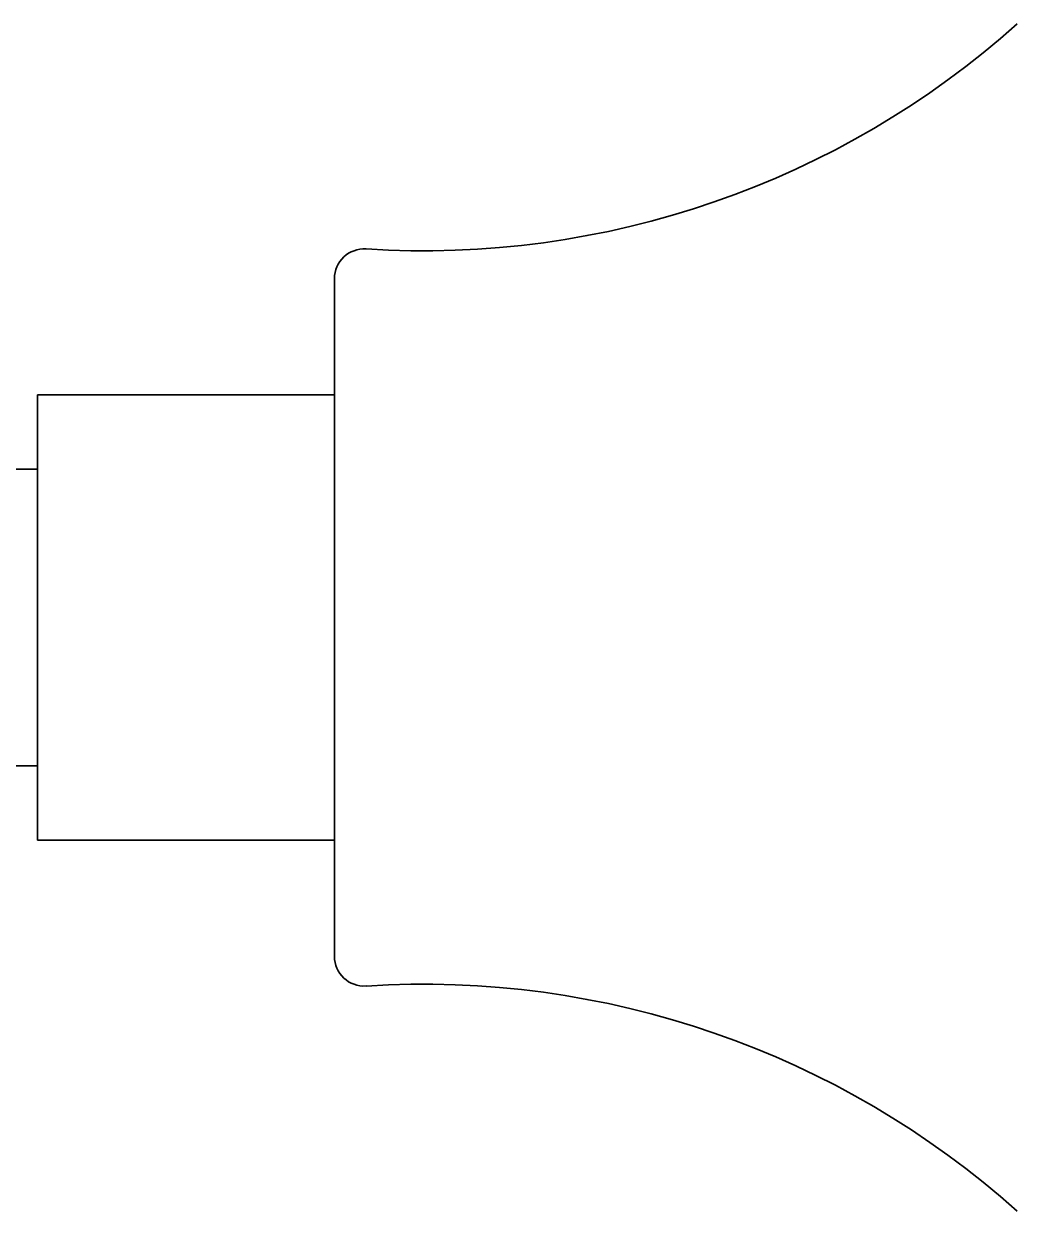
# Model space of a CAD drawing. Extents: x 6327 to 10269, y -393 to 3371.
# Drawn here: x 8129.61 to 8163.07, y 1275.58 to 1315.58 of the extents above; entities that cross this region are included whole.
import ezdxf

# ---------------------------------------------------------------- set-up
doc = ezdxf.new("R2010")
doc.units = 0
doc.header["$LTSCALE"] = 5
doc.layers.add('1', color=7, linetype='CONTINUOUS', true_color=0xffffff)

msp = doc.modelspace()

# ---------------------------------------------------------------- linework, layer by layer
at = {"layer": '1', "color": 7, "linetype": 'Continuous', "lineweight": 35}
for p, q in [((8140.073, 1284.162), (8140.073, 1306.991)), ((8130.073, 1302.076), (8130.073, 1303.076)), ((8140.073, 1303.076), (8130.073, 1303.076)), ((8130.073, 1289.076), (8130.073, 1302.076)), ((8130.073, 1300.576), (8120.073, 1300.576)), ((8120.073, 1290.576), (8130.073, 1290.576)), ((8130.073, 1288.076), (8130.073, 1289.076)), ((8140.073, 1288.076), (8130.073, 1288.076))]:
    msp.add_line(p, q, dxfattribs=at)
for centre, radius, start, end in [((8143.062, 1337.927), 30, 266.3215, 311.8388), ((8141.073, 1306.991), 1, 86.3215, 180), ((8141.073, 1284.162), 1, 180, 273.6785), ((8143.062, 1253.225), 30, 48.1612, 93.6785)]:
    msp.add_arc(centre, radius, start, end, dxfattribs=at)

doc.saveas('drawing.dxf')
